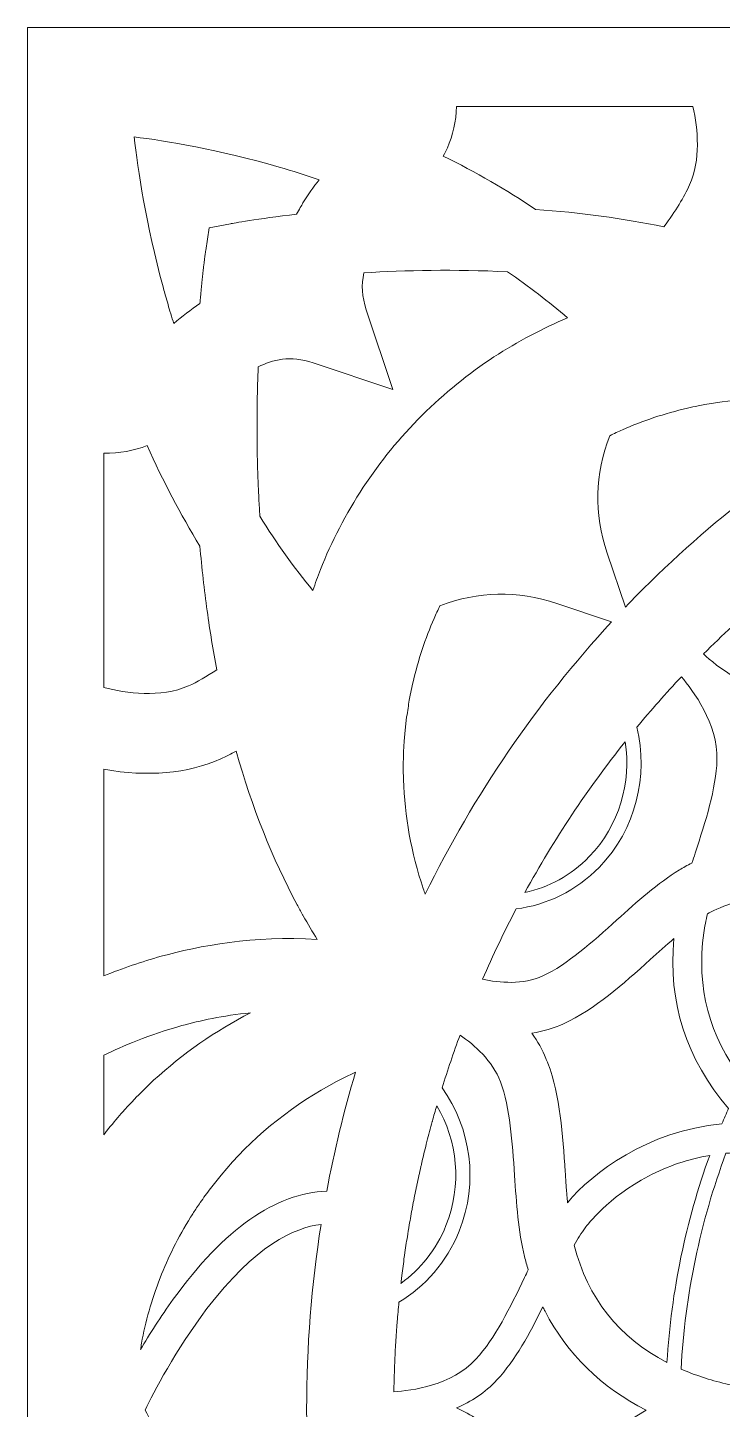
# Model space of a CAD drawing. Header units: millimetres. Extents: x -965 to 732, y -534 to 696.
# Drawn here: x -965.5 to -869.7, y 75.6 to 266.1 of the extents above; entities that cross this region are included whole.
import ezdxf

# ---------------------------------------------------------------- set-up
doc = ezdxf.new("R2010")
doc.units = ezdxf.units.MM
doc.header["$MEASUREMENT"] = 0
doc.layers.add('Layer 7', color=7, linetype='Continuous')

msp = doc.modelspace()

# ---------------------------------------------------------------- linework, layer by layer
at = {"layer": 'Layer 7', "lineweight": 0}
msp.add_lwpolyline([(-965.4706965423935, 266.0942050181481), (-965.4706965423935, -114.8244460361641), (-584.552153124355, -114.8244460361641), (-584.552153124355, 266.0942050181481), (-965.4706965423935, 266.0942050181481)], dxfattribs=at)
for points, knots in [([(-907.6364362368614, 249.5310494526237), (-906.86705216827, 251.2621851342126), (-906.4415014053167, 253.1758719322426), (-906.3571145684674, 255.2344802062066), (-906.3571145684674, 255.2344802062066), (-873.8063130538076, 255.2344802062066), (-873.8063130538076, 255.2344802062066), (-873.0826098188347, 252.0239916092918), (-872.7135896256657, 247.8899838030145), (-874.2505925280002, 244.4315012365922), (-875.0219571039897, 242.6961462131619), (-876.1621696551091, 240.8386886033539), (-877.7969062919565, 238.6520362208323), (-883.3982117511498, 239.7828198345704), (-889.2919434327252, 240.5876808182464), (-895.4817609699062, 241.0421642109739), (-899.4826442356091, 243.7284211112374), (-903.7294117998955, 246.1786531953801), (-908.1923560518412, 248.3943243166986), (-907.9915928782627, 248.776131698917), (-907.8040043843117, 249.1544086114349), (-907.6364362368614, 249.5310494526237)], [0, 0, 0, 0, 1, 1, 1, 2, 2, 2, 3, 3, 3, 4, 4, 4, 5, 5, 5, 6, 6, 6, 7, 7, 7, 7]), ([(-930.8250348575313, 246.8797528133404), (-928.9558233668795, 246.3378687681643), (-927.1132626170487, 245.7505191619121), (-925.2929179936485, 245.1300175840406), (-926.0840445890826, 244.1342529092518), (-926.8563994187675, 243.0745092346957), (-927.5348523652095, 241.9262454904652), (-927.7315253604733, 241.5933480300077), (-928.0473732355233, 241.0582665971921), (-928.4058450740868, 240.3606113399159), (-933.8743704287778, 239.7492373178677), (-937.2389080574433, 239.1087584480053), (-937.4974073270507, 239.0587291090195), (-937.4974073270507, 239.0587291090195), (-940.4719572168609, 238.4811098217097), (-940.4719572168609, 238.4811098217097), (-940.4719572168609, 238.4811098217097), (-940.9324682407943, 235.3865239619333), (-940.9324682407943, 235.3865239619333), (-940.9518427696607, 235.2568437820429), (-941.0986155894609, 234.2533292957126), (-941.2927483687159, 232.5283934633579), (-941.2941261129932, 232.5162520919361), (-941.2955038572668, 232.5036801754256), (-941.2968816015409, 232.4914526949833), (-941.3143617320325, 232.3358537009233), (-941.3321432440831, 232.1744854027081), (-941.3503122467083, 232.0074339093588), (-941.3554357332322, 231.9605906040085), (-941.3605161652464, 231.9138334076741), (-941.3656396517699, 231.8660429031351), (-941.3801059666549, 231.7316267272992), (-941.3947875540862, 231.5929051006066), (-941.4095983050433, 231.4514279853624), (-941.4171328440494, 231.3798713920798), (-941.4245382195265, 231.309950870119), (-941.4321588675489, 231.2365859874735), (-941.4446446750396, 231.115430600289), (-941.4573457550763, 230.9892808901037), (-941.470046835113, 230.8633895069732), (-941.4902824541525, 230.6635304780741), (-941.510604182208, 230.4572993819026), (-941.5311842373161, 230.2454711996174), (-941.5388048853384, 230.166767557906), (-941.5463824788512, 230.0901305326059), (-941.5540892358902, 230.0097908195687), (-941.5678666786384, 229.865213779705), (-941.5817732849164, 229.7157285258639), (-941.5956798911908, 229.5659849449705), (-941.6027408306027, 229.489606246722), (-941.6098017700109, 229.4138303115946), (-941.6169488184393, 229.3360738690719), (-941.6316304058702, 229.1753083339779), (-941.6463119933011, 229.011528983284), (-941.6610796897486, 228.8449941440392), (-941.6669781574254, 228.7785179827663), (-941.6728335705959, 228.7113529493596), (-941.6787320382728, 228.6439295888979), (-941.6943177703831, 228.4657700323314), (-941.7098604479868, 228.286232731492), (-941.7254031255874, 228.1018733256862), (-941.7266517063385, 228.0871486837486), (-941.7279002870858, 228.071993496723), (-941.729148867837, 228.0570105277305), (-943.0050261755432, 227.2230446962442), (-944.1964305373834, 226.2812703752369), (-945.3428859922517, 225.3127161498829), (-945.3749185466453, 225.4160469705107), (-945.4073816461265, 225.5190333550703), (-945.4392419824873, 225.622450284718), (-945.5819676784787, 226.0857167971986), (-945.723789229791, 226.5493277457512), (-945.861994202383, 227.0152636377667), (-945.9823315539046, 227.4209232177493), (-946.100257852947, 227.8284771961092), (-946.217280007307, 228.2367200466062), (-946.3325799813244, 228.6389352659009), (-946.4450814122848, 229.0416671392989), (-946.5567217530721, 229.4448295577822), (-946.6413238624602, 229.7501721327394), (-946.7275189886678, 230.0543952904722), (-946.8102697541876, 230.3611156097035), (-949.1483017889321, 239.0266104456061), (-950.2777076583968, 246.4976871040696), (-950.8043504075309, 251.0336518025887), (-946.419334816143, 250.4840179458635), (-939.1982326345851, 249.3073382259644), (-930.8250348575313, 246.8797528133404)], [0, 0, 0, 0, 1, 1, 1, 2, 2, 2, 3, 3, 3, 4, 4, 4, 5, 5, 5, 6, 6, 6, 7, 7, 7, 8, 8, 8, 9, 9, 9, 10, 10, 10, 11, 11, 11, 12, 12, 12, 13, 13, 13, 14, 14, 14, 15, 15, 15, 16, 16, 16, 17, 17, 17, 18, 18, 18, 19, 19, 19, 20, 20, 20, 21, 21, 21, 22, 22, 22, 23, 23, 23, 24, 24, 24, 25, 25, 25, 26, 26, 26, 27, 27, 27, 28, 28, 28, 29, 29, 29, 29]), ([(-919.142237004779, 232.2880631963836), (-913.4376007249541, 232.6509265948204), (-906.6536740236711, 232.8116921299144), (-899.3404782482285, 232.4310902739337), (-896.410360611286, 230.4426608489816), (-893.6390280020396, 228.311462673529), (-891.0726348537063, 226.0739198618449), (-894.4973626853902, 224.6519155519693), (-897.9017687890174, 222.8506010213706), (-901.2152437704885, 220.7055392941455), (-904.7064477634447, 218.4110784220997), (-908.0423110893856, 215.7044997937836), (-911.1429245803657, 212.6489213187925), (-914.1832617593118, 209.5834403068289), (-916.9001734696953, 206.2529157399503), (-919.2247724977566, 202.7406150377854), (-921.6306584380475, 199.0493797978971), (-923.615299066243, 195.2278616150018), (-925.1239290474142, 191.3810273810535), (-925.4928200770539, 190.4376169887205), (-925.8407005065046, 189.4826679880823), (-926.1651592832766, 188.5233274275668), (-928.7491186711143, 191.6395266506604), (-931.1984035560677, 195.0658044446508), (-933.4682372491976, 198.7417122794765), (-933.4687108487955, 198.7492898729899), (-933.4690983393704, 198.7567813574862), (-933.4696149934746, 198.764358950999), (-933.5211512402643, 199.552945330425), (-933.5669181828995, 200.3448899615217), (-933.6084227291835, 201.1393317541182), (-933.612383743976, 201.2162271064675), (-933.6170336309054, 201.2938974399736), (-933.6209515911845, 201.3706205742903), (-933.6611214477047, 202.1592930627355), (-933.6957372726165, 202.9509793667812), (-933.725961537648, 203.7449045052731), (-933.7290614622673, 203.8256747633944), (-933.7327641500075, 203.9075644387452), (-933.735734911101, 203.9882485878512), (-933.7654425220314, 204.794745642853), (-933.7896822103697, 205.6039981864069), (-933.8091859027624, 206.4153173463707), (-933.8109511376181, 206.488165574911), (-933.8129316450121, 206.5614443485405), (-933.8145677163385, 206.6340342500323), (-933.8335117001202, 207.4598197248847), (-933.8472030338522, 208.287757925168), (-933.8555556085215, 209.1177627418612), (-933.8562875351649, 209.1923331507483), (-933.8565028077109, 209.2653535973281), (-933.8571916798476, 209.3396656791622), (-933.8643387282759, 210.1429767005291), (-933.8668358897713, 210.9480099022377), (-933.86412345573, 211.7547652842918), (-933.8639081831873, 211.8274412948001), (-933.863434583593, 211.8992562151358), (-933.8631332020343, 211.9716738985919), (-933.8593444052782, 212.811409034232), (-933.8508196125761, 213.6526941321789), (-933.8363532976875, 214.4956153014515), (-933.8360949706353, 214.5105121614248), (-933.8358796980932, 214.5255812394338), (-933.8356213710409, 214.5403919903912), (-933.8078942675048, 216.1340976805456), (-933.7582093645871, 217.7333143477984), (-933.6921637484025, 219.3351142855662), (-931.733269716345, 220.3028074207469), (-929.3206242182044, 220.9550832259629), (-926.1347197456993, 219.8924979538393), (-926.1347197456993, 219.8924979538393), (-915.1461758440413, 216.226664874025), (-915.1461758440413, 216.226664874025), (-915.1461758440413, 216.226664874025), (-918.8109756156509, 227.2160698658519), (-918.8109756156509, 227.2160698658519), (-919.4046111801584, 228.9951682700174), (-919.5105252713014, 230.632875667954), (-919.142237004779, 232.2880631963836)], [0, 0, 0, 0, 1, 1, 1, 2, 2, 2, 3, 3, 3, 4, 4, 4, 5, 5, 5, 6, 6, 6, 7, 7, 7, 8, 8, 8, 9, 9, 9, 10, 10, 10, 11, 11, 11, 12, 12, 12, 13, 13, 13, 14, 14, 14, 15, 15, 15, 16, 16, 16, 17, 17, 17, 18, 18, 18, 19, 19, 19, 20, 20, 20, 21, 21, 21, 22, 22, 22, 23, 23, 23, 24, 24, 24, 25, 25, 25, 26, 26, 26, 26]), ([(-872.1389841539558, 214.1513514507243), (-871.765959891488, 214.2158471045994), (-871.3905245765408, 214.2730234920134), (-870.9737569333419, 214.3364858376832), (-870.5759332739216, 214.3968482587333), (-870.1777651784358, 214.4575551158549), (-869.7799415190191, 214.5253229123815), (-869.7799415190191, 214.5253229123815), (-867.4184878315958, 214.8011300944418), (-867.4184878315958, 214.8011300944418), (-867.4184878315958, 214.8011300944418), (-865.0205239208891, 214.9643066820184), (-865.0205239208891, 214.9643066820184), (-859.5560456900071, 215.2146255949888), (-854.1036227215343, 214.611862474658), (-848.7703746328481, 213.1722058162583), (-861.1139300290112, 206.0844003933071), (-872.448632179771, 197.236612768013), (-882.5044432072282, 186.8340407283338), (-882.7070146701649, 186.6245374895114), (-882.9059264998752, 186.4118482170489), (-883.1055702562322, 186.1998478167274), (-883.1055702562322, 186.1998478167274), (-885.5942500165498, 193.6611080472305), (-885.5942500165498, 193.6611080472305), (-887.4356482946494, 199.1812988122338), (-887.3203913751416, 204.4854420531072), (-885.2499861658227, 209.8463311363091), (-884.6718932789194, 210.1279076225194), (-884.0876005427762, 210.4044897857358), (-883.4895303638816, 210.6694472316273), (-880.7491970008265, 211.8873731707655), (-877.7281482417305, 212.8933848185949), (-874.5224817497772, 213.6565690379515), (-874.0454377945445, 213.7660135988021), (-873.5646050425556, 213.8621973710019), (-873.0624172543019, 213.9630310301305), (-872.7544914088293, 214.024857304474), (-872.4465655633602, 214.0866835788135), (-872.1389841539558, 214.1513514507243)], [0, 0, 0, 0, 1, 1, 1, 2, 2, 2, 3, 3, 3, 4, 4, 4, 5, 5, 5, 6, 6, 6, 7, 7, 7, 8, 8, 8, 9, 9, 9, 10, 10, 10, 11, 11, 11, 12, 12, 12, 13, 13, 13, 13]), ([(-954.9729309842103, 207.4163346712063), (-952.8187847556766, 207.4097903858988), (-950.8220888650752, 207.7719649121984), (-949.0027344953733, 208.4910613147555), (-946.8280082117283, 203.6215963926539), (-944.4028769060967, 198.9942700268969), (-941.7315599203165, 194.6394787005443), (-941.4735342503071, 191.5963860330471), (-941.1412395529703, 188.6130530234788), (-940.7360535725828, 185.6933545776168), (-940.3540739723284, 182.9341633397959), (-939.9049293386643, 180.2299957639592), (-939.395637556492, 177.5899794059288), (-940.8178571389135, 176.6340832061018), (-942.1103534869388, 175.8995732894701), (-943.3210462686293, 175.3612197139991), (-947.1510461897166, 173.6588444441504), (-951.9027570308073, 174.351763705478), (-954.9729309842103, 175.1271754052756), (-954.9729309842103, 175.1271754052756), (-954.9729309842103, 207.4163346712063), (-954.9729309842103, 207.4163346712063)], [0, 0, 0, 0, 1, 1, 1, 2, 2, 2, 3, 3, 3, 4, 4, 4, 5, 5, 5, 6, 6, 6, 7, 7, 7, 7]), ([(-831.9078610690625, 205.354626472622), (-831.906569433805, 205.3354241617913), (-831.9059666706844, 205.3157051968527), (-831.9046750354269, 205.2964167770022), (-831.8942558443467, 205.137201204218), (-831.8851282885244, 204.9770384322445), (-831.8785840032168, 204.8153256979611), (-831.875311860565, 204.7320582783406), (-831.8744507703923, 204.6477575505104), (-831.8722119359453, 204.5639734767855), (-831.8695425564143, 204.4639147988098), (-831.8657537596544, 204.3643727749381), (-831.8648065604689, 204.2635391158094), (-831.8637732522598, 204.157797242699), (-831.8660120867066, 204.0509359523674), (-831.8670453949152, 203.9445052071199), (-831.8677342670522, 203.8632182948902), (-831.8668731768794, 203.7823619277485), (-831.8687675752575, 203.7007305794538), (-831.8703175375673, 203.6395070682309), (-831.8742785523559, 203.5778530119232), (-831.8765173868063, 203.516371173648), (-831.9277522520335, 202.0747340078543), (-832.1747990223517, 200.5958116376132), (-832.7579292867634, 199.2387335267007), (-834.260316364186, 195.7411574664728), (-837.277920762594, 192.1572140620048), (-840.1977053174764, 188.6890011766426), (-842.6201241890665, 185.8121850213385), (-845.1248632810889, 182.8374629134915), (-846.8680542250876, 179.786189889361), (-847.1896714042922, 179.2231230259564), (-847.4926029267674, 178.6558368207077), (-847.7793459540079, 178.0851062547705), (-848.1343734318828, 177.9631758864292), (-848.4890564736897, 177.8409010820197), (-848.8420173351509, 177.7188846046618), (-853.0689367709755, 176.2577868009818), (-857.4398304835431, 174.7470040943829), (-861.2765038534641, 174.6511647582481), (-866.1228054499384, 174.5303538071325), (-870.5366675620837, 178.0826952022917), (-872.3415125623866, 179.7566544964628), (-869.7543025591483, 182.3465554064914), (-867.078916922308, 184.8172814367256), (-864.3283150589508, 187.1801989774389), (-860.1452896946373, 185.8846888138137), (-855.523452778724, 186.0070497272398), (-851.1826972221752, 187.8626129386691), (-844.3294742893069, 190.7921278124915), (-839.9351158695542, 197.2844893815692), (-839.1702955788722, 204.4037245957921), (-836.8920662565665, 205.6188089373637), (-834.5817397981034, 206.7786973989114), (-832.2319754097663, 207.8674598122644), (-832.0898955314017, 207.104361701925), (-831.9695151253702, 206.2521407587941), (-831.9078610690625, 205.354626472622)], [0, 0, 0, 0, 1, 1, 1, 2, 2, 2, 3, 3, 3, 4, 4, 4, 5, 5, 5, 6, 6, 6, 7, 7, 7, 8, 8, 8, 9, 9, 9, 10, 10, 10, 11, 11, 11, 12, 12, 12, 13, 13, 13, 14, 14, 14, 15, 15, 15, 16, 16, 16, 17, 17, 17, 18, 18, 18, 19, 19, 19, 19]), ([(-910.6903355860172, 146.6281906399844), (-910.7819555803073, 146.8901342702752), (-910.8711645221148, 147.151647355482), (-910.9579624114432, 147.4124715685523), (-912.6091028160603, 152.3460877084564), (-913.5203084359679, 157.3921622248096), (-913.6849058223246, 162.4430588461293), (-913.7264534231189, 163.7213472063145), (-913.7224924083297, 164.9999800025712), (-913.6680715094666, 166.2773211635671), (-913.6680715094666, 166.2773211635671), (-913.5738682446579, 167.732649663097), (-913.5738682446579, 167.732649663097), (-913.5738682446579, 167.732649663097), (-913.5079948465096, 168.7498554831634), (-913.5079948465096, 168.7498554831634), (-913.5079948465096, 168.7498554831634), (-913.2419179833931, 171.0807404694799), (-913.2419179833931, 171.0807404694799), (-913.1761306942573, 171.4755503132969), (-913.1168876904322, 171.8723406645091), (-913.0538558898475, 172.2932415405325), (-912.9980572467106, 172.6670407841572), (-912.94225860357, 173.0406678097424), (-912.8792268029889, 173.4130032000738), (-912.8182616188144, 173.7064627306575), (-912.7600519231952, 174.0003528063267), (-912.7018422275754, 174.2936401188779), (-912.7018422275754, 174.2936401188779), (-912.6732540338664, 174.4389921398941), (-912.6732540338664, 174.4389921398941), (-912.5843895281275, 174.8854673940233), (-912.4962138945253, 175.3303065768268), (-912.4039050280985, 175.7377744461708), (-911.6509677817863, 178.9395660323483), (-910.660025211966, 181.9433068789882), (-909.4579433319898, 184.6674517468157), (-909.2006065341175, 185.2524764096019), (-908.9315158554015, 185.8250152649013), (-908.6574739081941, 186.3917848160454), (-903.3248716371384, 188.4347212488798), (-898.047077755524, 188.5389131596804), (-892.5504808612326, 186.7048772025485), (-892.5504808612326, 186.7048772025485), (-884.9996672528531, 184.1865328858065), (-884.9996672528531, 184.1865328858065), (-895.3403699636825, 172.9827164411748), (-903.9661254881532, 160.3768729786519), (-910.6903355860172, 146.6281906399844)], [0, 0, 0, 0, 1, 1, 1, 2, 2, 2, 3, 3, 3, 4, 4, 4, 5, 5, 5, 6, 6, 6, 7, 7, 7, 8, 8, 8, 9, 9, 9, 10, 10, 10, 11, 11, 11, 12, 12, 12, 13, 13, 13, 14, 14, 14, 15, 15, 15, 16, 16, 16, 16]), ([(-881.5233601198735, 169.6549473628476), (-879.5572329303718, 172.0328478725508), (-877.5133062438384, 174.3519359235137), (-875.3909772971556, 176.6084227189795), (-873.7753999166359, 174.7352932680452), (-870.3573024792759, 170.1646266355951), (-870.4881020763876, 165.1485180572236), (-870.5914328970154, 161.1798395639499), (-872.0638970909652, 156.6627327401928), (-873.4881402352909, 152.2943361891243), (-873.6353866546854, 151.8426943939648), (-873.783063619165, 151.3888998733712), (-873.9299656024909, 150.934244262608), (-874.5768165396244, 150.6199463498646), (-875.1609801122411, 150.3025485125008), (-875.6687649866095, 149.9922116145491), (-878.6188599155428, 148.188916576552), (-881.4945566536222, 145.5975518132378), (-884.275533472792, 143.0916071949706), (-887.6262075496935, 140.0724528342534), (-891.0912344014198, 136.95022597996), (-894.4729077245094, 135.3952693475386), (-897.2066968022569, 134.1383360236183), (-900.4471513371548, 134.415607058968), (-902.798616378579, 134.9149532496543), (-901.3654824782317, 138.2188701302212), (-899.8116667902908, 141.4512304174984), (-898.1533578099906, 144.6174589795785), (-893.9579112199483, 145.1514209951729), (-889.8989043676453, 147.0744936760811), (-886.684605446719, 150.3915852362758), (-881.6322234448548, 155.6056584451683), (-879.9148652060172, 162.9722848657783), (-881.5233601198735, 169.6549473628476)], [0, 0, 0, 0, 1, 1, 1, 2, 2, 2, 3, 3, 3, 4, 4, 4, 5, 5, 5, 6, 6, 6, 7, 7, 7, 8, 8, 8, 9, 9, 9, 10, 10, 10, 11, 11, 11, 11]), ([(-888.0743404024037, 151.8258170265937), (-890.595138826134, 149.2243775082637), (-893.6934489009028, 147.5765092462985), (-896.9470135336668, 146.8769595906481), (-892.940274854797, 154.2103479306197), (-888.3260801141577, 161.1532318776389), (-883.133168196239, 167.6653124116551), (-882.2580853090467, 162.0690873844721), (-883.9018418654421, 156.1318706492174), (-888.0743404024037, 151.8258170265937)], [0, 0, 0, 0, 1, 1, 1, 2, 2, 2, 3, 3, 3, 3]), ([(-954.9729309842103, 163.8652353740406), (-948.9354402984378, 162.7738896901725), (-943.4332463180275, 163.2765080235111), (-938.8543993289467, 165.3116085357804), (-938.1537302560712, 165.6228926329214), (-937.4511237303075, 165.9725813517304), (-936.7366772146834, 166.356541459383), (-934.540165349689, 158.6006161720538), (-931.7316336450193, 151.5273631730116), (-928.3363981517238, 145.1964560111656), (-928.0894805449318, 144.7343089159056), (-927.8406254852517, 144.2745728731288), (-927.5875510837305, 143.8204339164676), (-927.5546143846544, 143.7615353487107), (-927.5208596499153, 143.7037561981756), (-927.4878798963327, 143.6450298484519), (-926.8672922094421, 142.5373234513204), (-926.2223356706909, 141.4615634995627), (-925.5656252510884, 140.4016476069702), (-934.2699983082579, 140.9702254474771), (-941.9524295494116, 139.5067165913139), (-947.0609331032261, 138.0875538790057), (-949.7565758863614, 137.3390081925708), (-952.4079586346606, 136.4352079481473), (-954.9729309842103, 135.3985414901946), (-954.9729309842103, 135.3985414901946), (-954.9729309842103, 163.8652353740406), (-954.9729309842103, 163.8652353740406)], [0, 0, 0, 0, 1, 1, 1, 2, 2, 2, 3, 3, 3, 4, 4, 4, 5, 5, 5, 6, 6, 6, 7, 7, 7, 8, 8, 8, 9, 9, 9, 9]), ([(-861.8258793831365, 146.7539959140977), (-857.8874682094076, 147.0781963638206), (-854.0494601497196, 146.5678282189342), (-850.352843096259, 145.2395105197592), (-857.0952652512581, 137.9552043195842), (-862.6706088417711, 129.8565651438422), (-866.9816567873931, 121.1691125085535), (-871.552883128451, 127.0290033463704), (-873.3393007990767, 133.7796919670224), (-872.2919137684854, 141.3353276803639), (-872.1752360501941, 142.1774738684803), (-871.9993153280741, 143.0501887577028), (-871.7879176908734, 143.9444309012226), (-870.6877888872547, 144.5542549609617), (-867.1052232270602, 146.3205231215637), (-861.8258793831365, 146.7539959140977)], [0, 0, 0, 0, 1, 1, 1, 2, 2, 2, 3, 3, 3, 4, 4, 4, 5, 5, 5, 5]), ([(-868.8838480316307, 117.1245719711365), (-869.1946154746671, 116.4220084998824), (-869.4972025610735, 115.7158284499079), (-869.7918676178989, 115.0064623662946), (-880.1285232049199, 113.9897732003327), (-887.6226770799859, 108.2556876366298), (-891.0761653234108, 104.1207326311637), (-891.1055284982726, 104.4452775169517), (-891.1332125472985, 104.7736111994957), (-891.1599063426294, 105.1043559345236), (-891.1625326676544, 105.1370773610568), (-891.1652451016956, 105.1695404605383), (-891.1678714267206, 105.2022618870683), (-891.1937902408946, 105.5266345548244), (-891.2186326923535, 105.8537627111313), (-891.2427432171656, 106.1835602469653), (-891.2458861962949, 106.2267869735959), (-891.2489430664043, 106.2702720272775), (-891.2520860455304, 106.313584862924), (-891.3011681853308, 106.9919517003465), (-891.3475809455931, 107.6802210747471), (-891.3939937058586, 108.3774457869354), (-891.7353298500021, 113.4964546408493), (-892.088032384411, 118.7894898185054), (-893.794024232983, 123.3772060363598), (-893.8434077543385, 123.510072249882), (-893.9035549028463, 123.6401829748566), (-893.9565119484193, 123.7721880982099), (-893.9856167962289, 123.8442613455971), (-894.0151091346173, 123.9161623749525), (-894.045290345142, 123.9879772952875), (-894.5492003137381, 125.1949673892417), (-895.1925207811672, 126.3642417336643), (-895.9884264270531, 127.4819367767912), (-894.438119681565, 127.7252808593692), (-892.9804662385687, 128.1589258699395), (-891.6306212850969, 128.7794274478104), (-887.2865935858962, 130.7768983195686), (-883.4189209697876, 134.2621607903383), (-879.6786896991188, 137.6325538321743), (-878.5647834527479, 138.6361544275217), (-877.4781737648256, 139.6120279193395), (-876.4136079853042, 140.52030583266), (-877.2703927063449, 131.7794656067134), (-874.6950872747351, 123.8347893537063), (-868.8838480316307, 117.1245719711365)], [0, 0, 0, 0, 1, 1, 1, 2, 2, 2, 3, 3, 3, 4, 4, 4, 5, 5, 5, 6, 6, 6, 7, 7, 7, 8, 8, 8, 9, 9, 9, 10, 10, 10, 11, 11, 11, 12, 12, 12, 13, 13, 13, 14, 14, 14, 15, 15, 15, 15]), ([(-954.9729309842103, 124.4577019840597), (-952.4319399959502, 125.6993940119385), (-948.7253342964943, 127.2791500413082), (-944.2158911752697, 128.5261808282567), (-941.8084983271752, 129.1918896401521), (-938.5468179195426, 129.9163248017713), (-934.7672778825298, 130.2988210561306), (-939.5758206749666, 127.8263728455508), (-944.0962857503915, 124.6827909549925), (-948.10707155307, 120.9888002265573), (-948.10707155307, 120.9888002265573), (-950.2863185601149, 118.86965731351), (-950.2863185601149, 118.86965731351), (-950.346939308217, 118.811792053959), (-950.4058378759768, 118.751343523893), (-950.449581256708, 118.7039835644381), (-950.449581256708, 118.7039835644381), (-951.0681884362008, 118.043871838657), (-951.0681884362008, 118.043871838657), (-951.544199083228, 117.5366897274094), (-952.020554166324, 117.028732635005), (-952.485887295219, 116.517847836014), (-952.5234308267142, 116.4768599438335), (-952.5606299221412, 116.4345804163929), (-952.5947290929488, 116.3941952873304), (-953.1881924394205, 115.6954206128329), (-953.8777534490791, 114.8802265470965), (-954.5693810751485, 114.0236140440877), (-954.5693810751485, 114.0236140440877), (-954.646879190622, 113.9231248210279), (-954.646879190622, 113.9231248210279), (-954.7539988080063, 113.7804421795421), (-954.861721188511, 113.6383623011775), (-954.9729309842103, 113.4923214080243), (-954.9729309842103, 113.4923214080243), (-954.9729309842103, 124.4577019840597), (-954.9729309842103, 124.4577019840597)], [0, 0, 0, 0, 1, 1, 1, 2, 2, 2, 3, 3, 3, 4, 4, 4, 5, 5, 5, 6, 6, 6, 7, 7, 7, 8, 8, 8, 9, 9, 9, 10, 10, 10, 11, 11, 11, 12, 12, 12, 12]), ([(-906.011666718758, 100.1833978201466), (-903.2863809064538, 106.9733521526323), (-904.4160666302255, 114.430134714243), (-908.3480196276668, 119.9637584859257), (-907.5909060940234, 122.4009019994566), (-906.7776494811714, 124.8223736718579), (-905.8923411481868, 127.22214587193), (-903.8897898444146, 125.8605039831014), (-901.4077835329274, 123.6870262802069), (-900.3262542770187, 120.778263679529), (-898.997419923743, 117.2040505940041), (-898.6815720486891, 112.4618547993109), (-898.3760572556994, 107.8759468708219), (-898.1222078730214, 104.0701866380733), (-897.8600920246973, 100.1349184434699), (-897.0069238823771, 96.7017519281005), (-896.8512387792968, 96.0753949370592), (-896.6789346359013, 95.46005990021857), (-896.4939724669749, 94.85333576509922), (-896.6624017046018, 94.50579977172058), (-896.8304003971369, 94.15826377834195), (-896.9972796724502, 93.81227774726993), (-898.9874312777476, 89.68756971485092), (-901.0450923525232, 85.42250398440964), (-903.6924279770142, 82.54852942667223), (-907.0393132571558, 78.9150733373229), (-912.5850784002643, 78.19976573152252), (-915.0053445464279, 78.06405792043358), (-915.005258437412, 78.07086053278891), (-915.005258437412, 78.07766314514936), (-915.0051292738858, 78.08446575750469), (-914.9892421602135, 79.08462199216814), (-914.9622900378304, 80.08314215550453), (-914.9269853407853, 81.08019846554768), (-914.9243159612505, 81.15562996460689), (-914.922421562872, 81.23123368169858), (-914.9196230198146, 81.30666518075779), (-914.88414610473, 82.26781403063536), (-914.8382930530786, 83.22715459114698), (-914.7848193534045, 84.18520351640491), (-914.7786195041655, 84.29611193054554), (-914.7731515815734, 84.4071064537053), (-914.766736459792, 84.51801486784592), (-914.7128322150331, 85.44644229118968), (-914.6492837603474, 86.37314753418725), (-914.5785021482174, 87.2986472509477), (-914.5676524120491, 87.43995214815483), (-914.5573623844951, 87.5813431543824), (-914.546125157752, 87.72256194257423), (-914.4748484187726, 88.62136786400383), (-914.3945732874965, 89.51853771410703), (-914.3073663803385, 90.41441592895268), (-910.7010776859108, 92.56886353904886), (-907.7260326692473, 95.91213224046665), (-906.011666718758, 100.1833978201466)], [0, 0, 0, 0, 1, 1, 1, 2, 2, 2, 3, 3, 3, 4, 4, 4, 5, 5, 5, 6, 6, 6, 7, 7, 7, 8, 8, 8, 9, 9, 9, 10, 10, 10, 11, 11, 11, 12, 12, 12, 13, 13, 13, 14, 14, 14, 15, 15, 15, 16, 16, 16, 17, 17, 17, 18, 18, 18, 18]), ([(-945.4079844092473, 90.81267013345428), (-947.1596140369284, 88.39266231434684), (-948.6723341964149, 86.00150101599608), (-949.9235843252007, 83.86436131835647), (-949.8723494599735, 84.16591509655436), (-949.8261950267596, 84.46781331082366), (-949.7693200209076, 84.7690226529527), (-949.2443994521157, 87.68742946355782), (-948.3833092802141, 90.707531023465), (-947.20912672181, 93.74778209339483), (-946.1399971643792, 96.5273811682907), (-944.7250537939119, 99.35477074772623), (-943.0097621714887, 102.1407418898939), (-942.7507462477769, 102.5542373904409), (-942.4800194977348, 102.9605858425599), (-942.1889710196301, 103.3970724506969), (-942.0191640377333, 103.6525579047013), (-941.8493570558328, 103.9078711406688), (-941.6812722542779, 104.1648204479626), (-941.4642775309587, 104.4724018573673), (-941.2410829584037, 104.7756778159101), (-941.0010110184778, 105.1016865549919), (-940.7609390785516, 105.4271786399692), (-940.5212115746939, 105.7537040331556), (-940.2863061758018, 106.0843626591631), (-940.2863061758018, 106.0843626591631), (-938.8193529589504, 107.9386342353342), (-938.8193529589504, 107.9386342353342), (-938.8193529589504, 107.9386342353342), (-937.2473467411291, 109.7393460028131), (-937.2473467411291, 109.7393460028131), (-932.887862473337, 114.5132299158309), (-927.6920443760895, 118.4313624160141), (-921.8049430888414, 121.3852461417), (-921.8049430888414, 121.3852461417), (-921.8018431642217, 121.3866238859741), (-921.8018431642217, 121.3866238859741), (-921.3034441727244, 121.6382344342052), (-920.7960898434408, 121.8836451331977), (-920.2808134845758, 122.1227698739348), (-921.8949700663118, 116.7247678043251), (-923.217432352316, 111.2422927888495), (-924.2548307369153, 105.6951499014637), (-931.278786323615, 105.5066572628368), (-938.3927688877918, 100.5044122362301), (-945.4079844092473, 90.81267013345428)], [0, 0, 0, 0, 1, 1, 1, 2, 2, 2, 3, 3, 3, 4, 4, 4, 5, 5, 5, 6, 6, 6, 7, 7, 7, 8, 8, 8, 9, 9, 9, 10, 10, 10, 11, 11, 11, 12, 12, 12, 13, 13, 13, 14, 14, 14, 15, 15, 15, 15]), ([(-913.5650420703975, 96.66963326468782), (-913.5378746754758, 96.86363688042023), (-913.5098031358714, 97.05738216909651), (-913.4818177052833, 97.25112745777344), (-913.3596290098898, 98.0986985139755), (-913.2308960291925, 98.94489182590345), (-913.0942410189103, 99.78936295748588), (-913.0617348649224, 99.99016918557425), (-913.0278079121473, 100.1906309775906), (-912.9944837224965, 100.3912649876432), (-912.8550732236667, 101.2308279052477), (-912.7097642571567, 102.0690991875908), (-912.556059661471, 102.9053899625438), (-912.5192911111322, 103.105162882423), (-912.4806281624152, 103.3045913662341), (-912.4430846309198, 103.5041920680815), (-912.2855051294613, 104.3420328053404), (-912.1225868689367, 105.1786680163571), (-911.9505841070992, 106.0132366109645), (-911.9112753407518, 106.2039680840409), (-911.8696846854511, 106.3940967939975), (-911.8296009379472, 106.5845699400222), (-911.6519149809754, 107.4297299437411), (-911.4691916464994, 108.2737705302387), (-911.2767810475868, 109.1154000642537), (-911.2389361345327, 109.2808154862772), (-911.1987232235061, 109.4455420361605), (-911.1603186018378, 109.6107852401483), (-910.9587373925965, 110.4784196973565), (-910.7520757513408, 111.3447625193045), (-910.5348227009694, 112.208349852705), (-910.5052873080749, 112.325974770185), (-910.4735991897464, 112.4429969245484), (-910.4437193607835, 112.5604496239933), (-910.211827777491, 113.4729468791579), (-909.9737363449593, 114.3838080629934), (-909.7242785221617, 115.2916554312291), (-909.7168731466815, 115.3186075536083), (-909.7089080625905, 115.3453874579551), (-909.7014596326038, 115.3722534713185), (-909.5071976898226, 116.0778307581757), (-909.3010957571818, 116.7801359023776), (-909.0962854597943, 117.4828715916636), (-906.2443117559487, 112.6679136774493), (-905.5790980709028, 106.5612343963627), (-907.8274260369903, 100.9595845010979), (-909.1642900561185, 97.62880160717015), (-911.3567117427942, 94.93074777155303), (-914.0283946918981, 93.0061251283389), (-914.0076639460094, 93.18609297426369), (-913.9903775608083, 93.36666358331345), (-913.9690225245437, 93.5464592112051), (-913.9474952702466, 93.72763258337473), (-913.9256666343875, 93.90880595554114), (-913.9034935624636, 94.08989321869099), (-913.7980961254214, 94.95132782666111), (-913.6852933129028, 95.81129858133735), (-913.5650420703975, 96.66963326468782)], [0, 0, 0, 0, 1, 1, 1, 2, 2, 2, 3, 3, 3, 4, 4, 4, 5, 5, 5, 6, 6, 6, 7, 7, 7, 8, 8, 8, 9, 9, 9, 10, 10, 10, 11, 11, 11, 12, 12, 12, 13, 13, 13, 14, 14, 14, 15, 15, 15, 16, 16, 16, 17, 17, 17, 18, 18, 18, 19, 19, 19, 19]), ([(-877.3821622106583, 82.10902900293532), (-884.0014484710784, 85.53789006744405), (-888.2913135984682, 90.95285561344086), (-890.1713317707781, 98.28805224277458), (-889.6769799030895, 99.13519275389187), (-889.1713477541517, 99.93660937688006), (-888.6419495164664, 100.6632833729461), (-888.3367791595449, 101.0819454145233), (-885.5006925693716, 104.8390540525601), (-879.9242726161433, 107.7729604862629), (-877.2257451809347, 109.192725961691), (-874.4056748679598, 110.1458666729678), (-871.4845986778198, 110.6417685029663), (-874.7776658222191, 101.5490007237638), (-876.7725103689556, 91.9621394039263), (-877.3821622106583, 82.10902900293532)], [0, 0, 0, 0, 1, 1, 1, 2, 2, 2, 3, 3, 3, 4, 4, 4, 5, 5, 5, 5]), ([(-869.2433531783994, 110.9296309474318), (-866.6575424466896, 111.1565282077267), (-863.9990557044719, 111.038214418109), (-861.2771927256009, 110.560826026808), (-861.2771927256009, 110.560826026808), (-856.3477959275383, 109.6957748401143), (-856.3477959275383, 109.6957748401143), (-860.2939999673258, 99.60810347629968), (-862.4665304710305, 88.77214475310245), (-862.6944610395345, 77.59967199072727), (-862.6944610395345, 77.59967199072727), (-869.257776438778, 79.16177567156903), (-869.257776438778, 79.16177567156903), (-871.4839959146992, 79.69143223630662), (-873.5417430984911, 80.36807689338612), (-875.4350220594484, 81.18611255669381), (-874.87880086291, 91.47932614454287), (-872.7765783717406, 101.4823523444591), (-869.2433531783994, 110.9296309474318)], [0, 0, 0, 0, 1, 1, 1, 2, 2, 2, 3, 3, 3, 4, 4, 4, 5, 5, 5, 6, 6, 6, 6]), ([(-925.0057444213194, 49.92673102734071), (-936.8419024336896, 51.19279190708362), (-947.2144654808762, 71.29468364305146), (-949.2760014614241, 75.53365834128559), (-948.1321292770713, 77.89493981066991), (-945.0683704454497, 83.85833368714965), (-940.7584419170527, 89.51621277064037), (-934.1545261162044, 98.18566862133609), (-928.7254817458968, 100.7071128626965), (-925.0390255564641, 101.1336108248394), (-926.3588615174468, 92.75089800138804), (-927.029349379794, 84.23204682175458), (-927.029349379794, 75.63475032746652), (-927.029349379794, 66.9661555669442), (-926.3478395632458, 58.37729775633786), (-925.0057444213194, 49.92673102734071)], [0, 0, 0, 0, 1, 1, 1, 2, 2, 2, 3, 3, 3, 4, 4, 4, 5, 5, 5, 5]), ([(-894.4872018213622, 89.76635946557822), (-894.4062162906944, 89.6018051337281), (-894.318858692755, 89.44207290684255), (-894.235332946082, 89.27941297336984), (-894.216690343859, 89.24316107713223), (-894.1979616326194, 89.20690918089396), (-894.1791898668733, 89.17082950269268), (-891.1334278198444, 83.2942335155404), (-886.429292210751, 78.6592434472509), (-880.2449425961589, 75.50524236561306), (-887.1141172244645, 71.65582486114907), (-891.6071996324218, 66.13089810020034), (-894.2599601249984, 61.30276550635186), (-896.1325729218282, 65.16992146835912), (-898.1368464059462, 69.02071671709722), (-900.8077759011484, 71.93662636620637), (-902.4410917392086, 73.71994411221208), (-904.4119549246518, 74.96077504991806), (-906.3931511921629, 75.82358740216551), (-904.4095438721731, 76.68071655927436), (-902.4355807621063, 77.91586430184942), (-900.797098383016, 79.69461826994221), (-898.2442243503825, 82.46629531525707), (-896.2948023102161, 86.08915999549437), (-894.4872018213622, 89.76635946557822)], [0, 0, 0, 0, 1, 1, 1, 2, 2, 2, 3, 3, 3, 4, 4, 4, 5, 5, 5, 6, 6, 6, 7, 7, 7, 8, 8, 8, 8])]:
    msp.add_open_spline(points, degree=3, knots=knots, dxfattribs=at)

doc.saveas('drawing.dxf')
